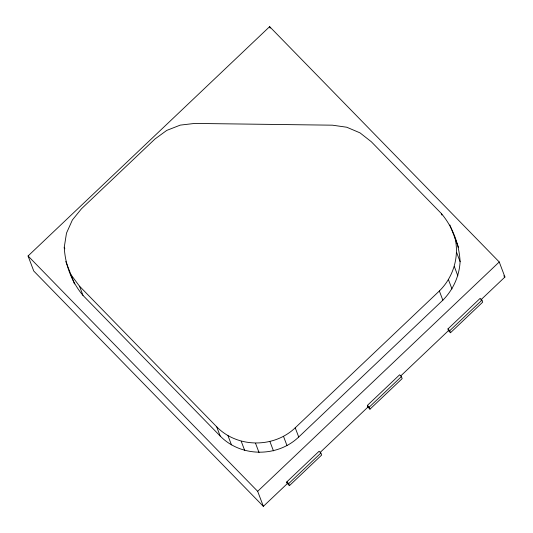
<?xml version="1.0" encoding="UTF-8"?>
<svg xmlns="http://www.w3.org/2000/svg" width="533" height="533" viewBox="0 0 533 533"><rect width="100%" height="100%" fill="white"/><g stroke="black" fill="none" stroke-linecap="round" stroke-linejoin="round"><path stroke-width="0.8" d="M64.246 247.259L66.498 233.114L72.388 219.976L81.502 208.743L155.01 138.966L166.736 130.412L180.267 125.115L194.685 123.429L332.445 125.182L346.77 127.234L360.022 132.87L371.294 141.725L441.357 213.526C452.657 226.885 459.206 244.254 460.106 261.683C459.306 276.221 453.103 289.885 442.843 300.199L298.713 437.027C277.4 457.467 240.863 457.321 220.182 436.027L82.995 295.415C71.695 282.064 65.146 264.688 64.246 247.259L64.826 248.798M65.772 261.456L70.976 274.735L79.51 286.188L216.698 426.8C237.378 448.1 273.915 448.24 295.229 427.799L439.359 290.971C453.183 277.42 459.386 257.186 455.095 238.258M287.16 483.298L289.432 485.63L321.646 455.055L320.886 453.05L319.12 451.238L286.907 481.812L287.514 483.418L263.355 506.35L33.752 271.024L28.069 255.98L269.645 26.65L499.248 261.976L504.931 277.02L480.773 299.952M263.355 506.35L257.672 491.313L499.248 261.976M320.326 452.264L368.036 406.972L367.43 405.366L399.643 374.792L401.409 376.604L402.168 378.61L369.955 409.184L367.683 406.852M400.843 375.832L448.566 330.527L447.96 328.921L480.166 298.347L481.932 300.159L482.691 302.164L450.492 332.739L448.213 330.407M289.432 485.63L288.679 483.624L320.886 453.05M369.955 409.184L369.202 407.179L401.409 376.604M450.492 332.739L449.732 330.733L481.932 300.159M503.765 275.827L504.931 277.02M447.96 328.921L449.732 330.733M367.43 405.366L369.202 407.179M286.907 481.812L288.679 483.624M286.381 482.252L287.514 483.418M28.069 255.98L257.672 491.313M458.58 247.485L449.885 224.986M456.621 252.455L460.106 261.683M441.357 213.526L441.937 215.066M454.363 266.607L457.847 275.834M448.473 279.745L451.964 288.966M439.359 290.971L442.843 300.199M269.645 26.65L270.211 28.156M295.229 427.799L298.713 437.027M283.503 436.354L286.987 445.581M269.971 441.657L273.456 450.878M255.554 443.336L259.038 452.564M241.229 441.291L244.714 450.512M227.977 435.648L231.462 444.875M216.698 426.8L220.182 436.027M79.51 286.188L82.995 295.415M70.976 274.735L74.467 283.962"/></g></svg>
